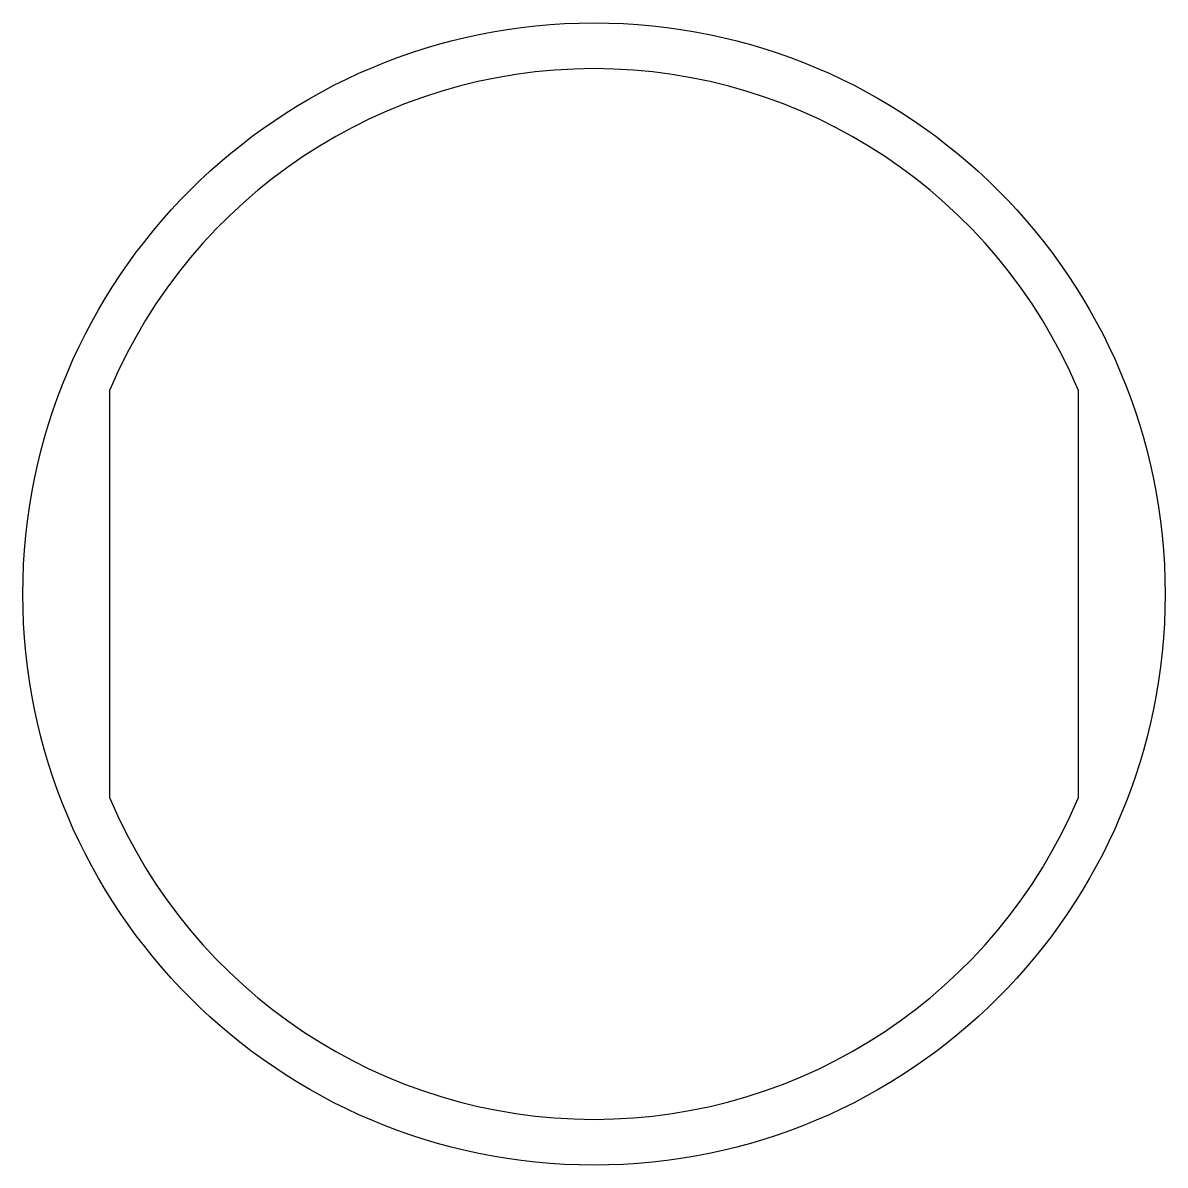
# Model space of a CAD drawing. Extents: x 2092.4 to 2167.2, y 1171 to 1245.8.
import ezdxf

# ---------------------------------------------------------------- set-up
doc = ezdxf.new("R2010")
doc.units = 0
doc.layers.get('0').update_dxf_attribs({"linetype": 'CONTINUOUS'})

msp = doc.modelspace()

# ---------------------------------------------------------------- linework, layer by layer
for p, q in [((2098.092, 1195.077), (2098.092, 1221.795)), ((2161.492, 1221.795), (2161.492, 1195.077))]:
    msp.add_line(p, q)
msp.add_circle((2129.792, 1208.436), 37.4)
for start, end in [(22.85192, 157.14808), (202.85192, 337.14808)]:
    msp.add_arc((2129.792, 1208.436), 34.4, start, end)

doc.saveas('drawing.dxf')
